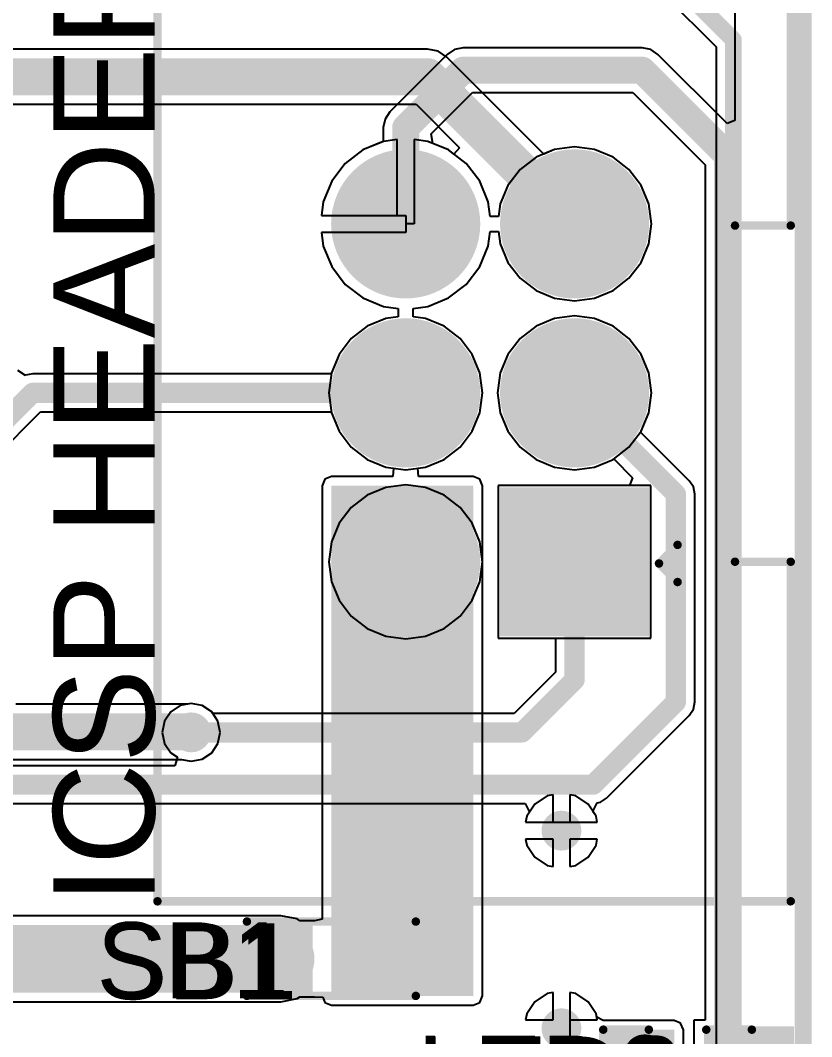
# Model space of a CAD drawing. Header units: millimetres. Extents: x -0.26 to 4.68, y -0.29 to 2.93.
# Drawn here: x 4.144 to 4.612, y 1.85 to 2.451 of the extents above; entities that cross this region are included whole.
import ezdxf

# ---------------------------------------------------------------- set-up
doc = ezdxf.new("R2010")
doc.units = ezdxf.units.MM
doc.header["$MEASUREMENT"] = 0
for name, color, linetype in [('BottomLayer', 5, 'Continuous'), ('BottomSolder', 6, 'Continuous'), ('Mechanical2', 216, 'Continuous'), ('MultiLayer', 9, 'Continuous'), ('PadHoleLayer', 156, 'Continuous'), ('TopLayer', 1, 'Continuous'), ('TopOverlay', 2, 'Continuous'), ('TopPaste', 8, 'Continuous'), ('TopSolder', 216, 'Continuous'), ('ViaHoleLayer', 16, 'Continuous')]:
    doc.layers.add(name, color=color, linetype=linetype)
doc.styles.add('Arial', font='arial.ttf', dxfattribs={"height": 0.2})

# ---------------------------------------------------------------- blocks, each defined once
blk = doc.blocks.new('S______B______35')
at = {"layer": 'TopLayer'}
for points in [[(-0.045, -0.0175), (-0.045, 0.0175), (-0.015, 0.0175), (-0.015, -0.0175)], [(0.015, -0.0175), (0.015, 0.0175), (0.045, 0.0175), (0.045, -0.0175)]]:
    blk.add_hatch(color=1, dxfattribs=at).paths.add_polyline_path(points)
at = {"layer": 'TopPaste'}
for points in [[(-0.045, -0.0175), (-0.045, 0.0175), (-0.015, 0.0175), (-0.015, -0.0175)], [(0.015, -0.0175), (0.015, 0.0175), (0.045, 0.0175), (0.045, -0.0175)]]:
    blk.add_hatch(color=8, dxfattribs=at).paths.add_polyline_path(points)
at = {"layer": 'TopSolder'}
for points in [[(-0.049, -0.0215), (-0.049, 0.0215), (-0.011, 0.0215), (-0.011, -0.0215)], [(0.011, -0.0215), (0.011, 0.0215), (0.049, 0.0215), (0.049, -0.0215)]]:
    blk.add_hatch(color=216, dxfattribs=at).paths.add_polyline_path(points)
at = {"layer": 'TopOverlay', "const_width": 0.005}
for points in [[(0.05, 0.022), (-0.05, 0.022)], [(-0.05, 0.022), (-0.05, -0.022)], [(0.05, 0.022), (0.05, -0.022)], [(0.05, -0.022), (-0.05, -0.022)]]:
    blk.add_lwpolyline(points, dxfattribs=at)
at = {"layer": 'TopOverlay', "const_width": 0.0025}
for points in [[(-0.05125, 0.022, 1), (-0.04875, 0.022, 1)], [(-0.05125, 0.022, 1), (-0.04875, 0.022, 1)], [(0.04875, 0.022, 1), (0.05125, 0.022, 1)], [(0.04875, 0.022, 1), (0.05125, 0.022, 1)], [(-0.05125, -0.022, 1), (-0.04875, -0.022, 1)], [(-0.05125, -0.022, 1), (-0.04875, -0.022, 1)], [(0.04875, -0.022, 1), (0.05125, -0.022, 1)], [(0.04875, -0.022, 1), (0.05125, -0.022, 1)]]:
    blk.add_lwpolyline(points, format="xyb", close=True, dxfattribs=at)
at = {"layer": 'TopOverlay'}
blk.add_text('SB1', height=0.045, rotation=-180, dxfattribs=at).set_placement((0.139, 0.0234362))
blk = doc.blocks.new('LED_0603_96')
at = {"layer": 'TopLayer'}
for points in [[(-0.03937, 0.01968505), (-0.019685, 0.01968505), (-0.019685, -0.01968505), (-0.03937, -0.01968505)], [(0.0196851, 0.01968505), (0.0393701, 0.01968505), (0.0393701, -0.01968505), (0.0196851, -0.01968505)]]:
    blk.add_hatch(color=1, dxfattribs=at).paths.add_polyline_path(points)
at = {"layer": 'TopOverlay'}
blk.add_hatch(color=2, dxfattribs=at).paths.add_polyline_path([(0.0440001, -0.026), (0.0689999, -0.026), (0.0689999, 0.026), (0.0440001, 0.026)])
at = {"layer": 'TopPaste'}
for points in [[(-0.03937, 0.01968505), (-0.019685, 0.01968505), (-0.019685, -0.01968505), (-0.03937, -0.01968505)], [(0.0196851, 0.01968505), (0.0393701, 0.01968505), (0.0393701, -0.01968505), (0.0196851, -0.01968505)]]:
    blk.add_hatch(color=8, dxfattribs=at).paths.add_polyline_path(points)
at = {"layer": 'TopSolder'}
for points in [[(-0.04337, 0.02368505), (-0.015685, 0.02368505), (-0.015685, -0.02368505), (-0.04337, -0.02368505)], [(0.0156851, 0.02368505), (0.0433701, 0.02368505), (0.0433701, -0.02368505), (0.0156851, -0.02368505)]]:
    blk.add_hatch(color=216, dxfattribs=at).paths.add_polyline_path(points)
at = {"layer": 'TopOverlay', "const_width": 0.005}
for points in [[(-0.044, 0.024), (-0.017, 0.024)], [(-0.044, -0.024), (-0.044, 0.024)], [(0.017, 0.024), (0.0440001, 0.024)], [(0.0440001, -0.024), (0.0440001, 0.024)], [(-0.044, -0.024), (-0.017, -0.024)], [(0.017, -0.024), (0.0440001, -0.024)]]:
    blk.add_lwpolyline(points, dxfattribs=at)
at = {"layer": 'TopOverlay', "const_width": 0.0025}
for points in [[(-0.04525, 0.024, 1), (-0.04275, 0.024, 1)], [(-0.04525, 0.024, 1), (-0.04275, 0.024, 1)], [(-0.01825, 0.024, 1), (-0.01575, 0.024, 1)], [(0.01575, 0.024, 1), (0.01825, 0.024, 1)], [(0.0427501, 0.024, 1), (0.0452501, 0.024, 1)], [(0.0427501, 0.024, 1), (0.0452501, 0.024, 1)], [(-0.04525, -0.024, 1), (-0.04275, -0.024, 1)], [(-0.04525, -0.024, 1), (-0.04275, -0.024, 1)], [(-0.01825, -0.024, 1), (-0.01575, -0.024, 1)], [(0.01575, -0.024, 1), (0.01825, -0.024, 1)], [(0.0427501, -0.024, 1), (0.0452501, -0.024, 1)], [(0.0427501, -0.024, 1), (0.0452501, -0.024, 1)]]:
    blk.add_lwpolyline(points, format="xyb", close=True, dxfattribs=at)
at = {"layer": 'TopOverlay'}
blk.add_text('LED6', height=0.045, dxfattribs=at).set_placement((-0.1541899, -0.0244732))
blk = doc.blocks.new('BH254V_6P_103')
at = {"layer": 'BottomLayer'}
h = blk.add_hatch(color=5, dxfattribs=at)
edge = h.paths.add_edge_path()
edge.add_arc((-0.1, 0.05), 0.0401575, 0, 360)
h = blk.add_hatch(color=5, dxfattribs=at)
edge = h.paths.add_edge_path()
edge.add_arc((0, 0.05), 0.0401575, 0, 360)
h = blk.add_hatch(color=5, dxfattribs=at)
edge = h.paths.add_edge_path()
edge.add_arc((0.1, 0.05), 0.0401575, 0, 360)
blk.add_hatch(color=5, dxfattribs=at).paths.add_polyline_path([(-0.1401575, -0.0098425), (-0.0598425, -0.0098425), (-0.0598425, -0.0901575), (-0.1401575, -0.0901575)])
h = blk.add_hatch(color=5, dxfattribs=at)
edge = h.paths.add_edge_path()
edge.add_arc((0, -0.05), 0.0401575, 0, 360)
h = blk.add_hatch(color=5, dxfattribs=at)
edge = h.paths.add_edge_path()
edge.add_arc((0.1, -0.05), 0.0401575, 0, 360)
at = {"layer": 'BottomSolder'}
h = blk.add_hatch(color=6, dxfattribs=at)
edge = h.paths.add_edge_path()
edge.add_arc((-0.1, 0.05), 0.0441575, 0, 360)
h = blk.add_hatch(color=6, dxfattribs=at)
edge = h.paths.add_edge_path()
edge.add_arc((0, 0.05), 0.0441575, 0, 360)
h = blk.add_hatch(color=6, dxfattribs=at)
edge = h.paths.add_edge_path()
edge.add_arc((0.1, 0.05), 0.0441575, 0, 360)
blk.add_hatch(color=6, dxfattribs=at).paths.add_polyline_path([(-0.1441575, -0.0058425), (-0.0558425, -0.0058425), (-0.0558425, -0.0941575), (-0.1441575, -0.0941575)])
h = blk.add_hatch(color=6, dxfattribs=at)
edge = h.paths.add_edge_path()
edge.add_arc((0, -0.05), 0.0441575, 0, 360)
h = blk.add_hatch(color=6, dxfattribs=at)
edge = h.paths.add_edge_path()
edge.add_arc((0.1, -0.05), 0.0441575, 0, 360)
at = {"layer": 'MultiLayer'}
h = blk.add_hatch(color=9, dxfattribs=at)
edge = h.paths.add_edge_path()
edge.add_arc((-0.1, 0.05), 0.0401575, 0, 360)
h = blk.add_hatch(color=9, dxfattribs=at)
edge = h.paths.add_edge_path()
edge.add_arc((0, 0.05), 0.0401575, 0, 360)
h = blk.add_hatch(color=9, dxfattribs=at)
edge = h.paths.add_edge_path()
edge.add_arc((0.1, 0.05), 0.0401575, 0, 360)
blk.add_hatch(color=9, dxfattribs=at).paths.add_polyline_path([(-0.1401575, -0.0098425), (-0.0598425, -0.0098425), (-0.0598425, -0.0901575), (-0.1401575, -0.0901575)])
h = blk.add_hatch(color=9, dxfattribs=at)
edge = h.paths.add_edge_path()
edge.add_arc((0, -0.05), 0.0401575, 0, 360)
h = blk.add_hatch(color=9, dxfattribs=at)
edge = h.paths.add_edge_path()
edge.add_arc((0.1, -0.05), 0.0401575, 0, 360)
at = {"layer": 'PadHoleLayer'}
h = blk.add_hatch(color=156, dxfattribs=at)
edge = h.paths.add_edge_path()
edge.add_arc((-0.1, 0.05), 0.0200787, 0, 360)
h = blk.add_hatch(color=156, dxfattribs=at)
edge = h.paths.add_edge_path()
edge.add_arc((0, 0.05), 0.0200787, 0, 360)
h = blk.add_hatch(color=156, dxfattribs=at)
edge = h.paths.add_edge_path()
edge.add_arc((0.1, 0.05), 0.0200787, 0, 360)
h = blk.add_hatch(color=156, dxfattribs=at)
edge = h.paths.add_edge_path()
edge.add_arc((-0.1, -0.05), 0.0200787, 0, 360)
h = blk.add_hatch(color=156, dxfattribs=at)
edge = h.paths.add_edge_path()
edge.add_arc((0, -0.05), 0.0200787, 0, 360)
h = blk.add_hatch(color=156, dxfattribs=at)
edge = h.paths.add_edge_path()
edge.add_arc((0.1, -0.05), 0.0200787, 0, 360)
at = {"layer": 'TopLayer'}
h = blk.add_hatch(color=1, dxfattribs=at)
edge = h.paths.add_edge_path()
edge.add_arc((-0.1, 0.05), 0.0401575, 0, 360)
h = blk.add_hatch(color=1, dxfattribs=at)
edge = h.paths.add_edge_path()
edge.add_arc((0, 0.05), 0.0401575, 0, 360)
h = blk.add_hatch(color=1, dxfattribs=at)
edge = h.paths.add_edge_path()
edge.add_arc((0.1, 0.05), 0.0401575, 0, 360)
blk.add_hatch(color=1, dxfattribs=at).paths.add_polyline_path([(-0.1401575, -0.0098425), (-0.0598425, -0.0098425), (-0.0598425, -0.0901575), (-0.1401575, -0.0901575)])
h = blk.add_hatch(color=1, dxfattribs=at)
edge = h.paths.add_edge_path()
edge.add_arc((0, -0.05), 0.0401575, 0, 360)
h = blk.add_hatch(color=1, dxfattribs=at)
edge = h.paths.add_edge_path()
edge.add_arc((0.1, -0.05), 0.0401575, 0, 360)
at = {"layer": 'TopOverlay'}
blk.add_hatch(color=2, dxfattribs=at).paths.add_polyline_path([(-0.0955, -0.103), (-0.107, -0.103), (-0.107, -0.1105), (-0.0955, -0.1105)])
at = {"layer": 'TopSolder'}
h = blk.add_hatch(color=216, dxfattribs=at)
edge = h.paths.add_edge_path()
edge.add_arc((-0.1, 0.05), 0.0441575, 0, 360)
h = blk.add_hatch(color=216, dxfattribs=at)
edge = h.paths.add_edge_path()
edge.add_arc((0, 0.05), 0.0441575, 0, 360)
h = blk.add_hatch(color=216, dxfattribs=at)
edge = h.paths.add_edge_path()
edge.add_arc((0.1, 0.05), 0.0441575, 0, 360)
blk.add_hatch(color=216, dxfattribs=at).paths.add_polyline_path([(-0.1441575, -0.0058425), (-0.0558425, -0.0058425), (-0.0558425, -0.0941575), (-0.1441575, -0.0941575)])
h = blk.add_hatch(color=216, dxfattribs=at)
edge = h.paths.add_edge_path()
edge.add_arc((0, -0.05), 0.0441575, 0, 360)
h = blk.add_hatch(color=216, dxfattribs=at)
edge = h.paths.add_edge_path()
edge.add_arc((0.1, -0.05), 0.0441575, 0, 360)
at = {"layer": 'TopOverlay', "const_width": 0.005}
for points in [[(-0.301, 0.197), (-0.301, -0.178)], [(-0.301, 0.197), (0.302, 0.197)], [(0.302, 0.197), (0.302, -0.178)], [(-0.101, -0.1), (-0.112, -0.111)], [(-0.101, -0.1), (-0.09, -0.111)], [(-0.112, -0.111), (-0.09, -0.111)], [(-0.1, -0.145), (-0.1, -0.178)], [(-0.1, -0.145), (0.099, -0.145)], [(0.099, -0.145), (0.099, -0.178)], [(-0.301, -0.178), (-0.1, -0.178)], [(0.099, -0.178), (0.302, -0.178)]]:
    blk.add_lwpolyline(points, dxfattribs=at)
at = {"layer": 'TopOverlay', "const_width": 0.0025}
for points in [[(-0.30225, 0.197, 1), (-0.29975, 0.197, 1)], [(-0.30225, 0.197, 1), (-0.29975, 0.197, 1)], [(0.30075, 0.197, 1), (0.30325, 0.197, 1)], [(0.30075, 0.197, 1), (0.30325, 0.197, 1)], [(-0.10225, -0.1, 1), (-0.09975, -0.1, 1)], [(-0.10225, -0.1, 1), (-0.09975, -0.1, 1)], [(-0.11325, -0.111, 1), (-0.11075, -0.111, 1)], [(-0.11325, -0.111, 1), (-0.11075, -0.111, 1)], [(-0.09125, -0.111, 1), (-0.08875, -0.111, 1)], [(-0.09125, -0.111, 1), (-0.08875, -0.111, 1)], [(-0.10125, -0.145, 1), (-0.09875, -0.145, 1)], [(-0.10125, -0.145, 1), (-0.09875, -0.145, 1)], [(0.09775, -0.145, 1), (0.10025, -0.145, 1)], [(0.09775, -0.145, 1), (0.10025, -0.145, 1)], [(-0.30225, -0.178, 1), (-0.29975, -0.178, 1)], [(-0.30225, -0.178, 1), (-0.29975, -0.178, 1)], [(-0.10125, -0.178, 1), (-0.09875, -0.178, 1)], [(-0.10125, -0.178, 1), (-0.09875, -0.178, 1)], [(0.09775, -0.178, 1), (0.10025, -0.178, 1)], [(0.09775, -0.178, 1), (0.10025, -0.178, 1)], [(0.30075, -0.178, 1), (0.30325, -0.178, 1)], [(0.30075, -0.178, 1), (0.30325, -0.178, 1)]]:
    blk.add_lwpolyline(points, format="xyb", close=True, dxfattribs=at)

msp = doc.modelspace()

# ---------------------------------------------------------------- hatches: boundary and pattern name
at = {"layer": 'BottomLayer'}
h = msp.add_hatch(color=5, dxfattribs=at)
edge = h.paths.add_edge_path()
edge.add_arc((4.2448226, 2.0299486), 0.011811, 0, 360)
h = msp.add_hatch(color=5, dxfattribs=at)
edge = h.paths.add_edge_path()
edge.add_arc((4.4640542, 1.9717712), 0.011811, 0, 360)
h = msp.add_hatch(color=5, dxfattribs=at)
edge = h.paths.add_edge_path()
edge.add_arc((4.4640542, 1.8547712), 0.011811, 0, 360)
at = {"layer": 'BottomSolder'}
h = msp.add_hatch(color=6, dxfattribs=at)
edge = h.paths.add_edge_path()
edge.add_arc((4.2448226, 2.0299486), 0.0059055, 0, 360)
h = msp.add_hatch(color=6, dxfattribs=at)
edge = h.paths.add_edge_path()
edge.add_arc((4.4640542, 1.9717712), 0.0059055, 0, 360)
h = msp.add_hatch(color=6, dxfattribs=at)
edge = h.paths.add_edge_path()
edge.add_arc((4.4640542, 1.8547712), 0.0059055, 0, 360)
at = {"layer": 'TopLayer'}
for points in [[(4.3278226, 1.8739486), (4.4118226, 1.8739486), (4.4118226, 2.1759486), (4.3278226, 2.1759486)], [(4.4888226, 1.7569486), (4.5308226, 1.7569486), (4.5308226, 1.8539486), (4.4888226, 1.8539486)]]:
    msp.add_hatch(color=1, dxfattribs=at).paths.add_polyline_path(points)
h = msp.add_hatch(color=1, dxfattribs=at)
edge = h.paths.add_edge_path()
edge.add_arc((4.2448226, 2.0299486), 0.011811, 0, 360)
h = msp.add_hatch(color=1, dxfattribs=at)
edge = h.paths.add_edge_path()
edge.add_arc((4.4640542, 1.9717712), 0.011811, 0, 360)
h = msp.add_hatch(color=1, dxfattribs=at)
edge = h.paths.add_edge_path()
edge.add_arc((4.4640542, 1.8547712), 0.011811, 0, 360)
at = {"layer": 'TopSolder'}
h = msp.add_hatch(color=216, dxfattribs=at)
edge = h.paths.add_edge_path()
edge.add_arc((4.2448226, 2.0299486), 0.0059055, 0, 360)
h = msp.add_hatch(color=216, dxfattribs=at)
edge = h.paths.add_edge_path()
edge.add_arc((4.4640542, 1.9717712), 0.0059055, 0, 360)
h = msp.add_hatch(color=216, dxfattribs=at)
edge = h.paths.add_edge_path()
edge.add_arc((4.4640542, 1.8547712), 0.0059055, 0, 360)
at = {"layer": 'ViaHoleLayer'}
h = msp.add_hatch(color=16, dxfattribs=at)
edge = h.paths.add_edge_path()
edge.add_arc((4.2448226, 2.0299486), 0.0059055, 0, 360)
h = msp.add_hatch(color=16, dxfattribs=at)
edge = h.paths.add_edge_path()
edge.add_arc((4.4640542, 1.9717712), 0.0059055, 0, 360)
h = msp.add_hatch(color=16, dxfattribs=at)
edge = h.paths.add_edge_path()
edge.add_arc((4.4640542, 1.8547712), 0.0059055, 0, 360)

# ---------------------------------------------------------------- linework, layer by layer
at = {"layer": 'BottomLayer'}
for p, q in [((4.4946753, 2.4966767), (4.5556267, 2.4357253)), ((4.3847145, 2.4343703), (3.7456881, 2.4343703)), ((4.3909574, 2.4331285), (4.3847145, 2.4343703)), ((4.3962499, 2.4295922), (4.3909574, 2.4331285)), ((4.5556267, 2.4357253), (4.5556267, 1.7321719)), ((4.4535741, 2.372268), (4.3962499, 2.4295922)), ((3.7456881, 2.4017433), (4.3779572, 2.4017433)), ((4.3779572, 2.4017433), (4.4036474, 2.3760531)), ((4.3587289, 2.3798151), (4.3465274, 2.3747611)), ((4.3668226, 2.3808806), (4.3587289, 2.3798151)), ((4.3668226, 2.3359486), (4.3668226, 2.3808806)), ((4.3849163, 2.3798151), (4.3768226, 2.3808806)), ((4.3768226, 2.3808806), (4.3768226, 2.3309486)), ((4.3971178, 2.3747611), (4.3849163, 2.3798151)), ((4.3465274, 2.3747611), (4.3360499, 2.3667213)), ((4.4003436, 2.3722858), (4.3971178, 2.3747611)), ((4.4036474, 2.3760531), (4.4003436, 2.3722858)), ((4.4600341, 2.3749438), (4.4535741, 2.372268)), ((4.4718226, 2.3764958), (4.4600341, 2.3749438)), ((4.4836111, 2.3749438), (4.4718226, 2.3764958)), ((4.4945962, 2.3703936), (4.4836111, 2.3749438)), ((4.3360499, 2.3667213), (4.3280101, 2.3562438)), ((4.5040293, 2.3631553), (4.4945962, 2.3703936)), ((4.5112676, 2.3537222), (4.5040293, 2.3631553)), ((4.3280101, 2.3562438), (4.3229561, 2.3440423)), ((4.5158178, 2.3427371), (4.5112676, 2.3537222)), ((4.3229561, 2.3440423), (4.3218906, 2.3359486)), ((4.5173698, 2.3309486), (4.5158178, 2.3427371)), ((4.3218906, 2.3359486), (4.3668226, 2.3359486)), ((4.3768226, 2.3309486), (4.3718226, 2.3309486)), ((4.3718226, 2.3309486), (4.3718226, 2.3259486)), ((4.5158178, 2.3191601), (4.5173698, 2.3309486)), ((4.3718226, 2.3259486), (4.3218906, 2.3259486)), ((4.3218906, 2.3259486), (4.3229561, 2.3178549)), ((4.4206891, 2.3178549), (4.4218226, 2.3264646)), ((4.4218226, 2.3264646), (4.4268657, 2.3264646)), ((4.4268657, 2.3264646), (4.4278274, 2.3191601)), ((4.3229561, 2.3178549), (4.3280101, 2.3056534)), ((4.4156351, 2.3056534), (4.4206891, 2.3178549)), ((4.4278274, 2.3191601), (4.4323776, 2.308175)), ((4.5112676, 2.308175), (4.5158178, 2.3191601)), ((4.3280101, 2.3056534), (4.3360499, 2.2951759)), ((4.4075953, 2.2951759), (4.4156351, 2.3056534)), ((4.4323776, 2.308175), (4.4396159, 2.2987419)), ((4.5040293, 2.2987419), (4.5112676, 2.308175)), ((4.4396159, 2.2987419), (4.449049, 2.2915036)), ((4.4945962, 2.2915036), (4.5040293, 2.2987419)), ((4.3360499, 2.2951759), (4.3465274, 2.2871361)), ((4.3971178, 2.2871361), (4.4075953, 2.2951759)), ((4.3465274, 2.2871361), (4.3587289, 2.2820821)), ((4.3849163, 2.2820821), (4.3971178, 2.2871361)), ((4.449049, 2.2915036), (4.4600341, 2.2869534)), ((4.4600341, 2.2869534), (4.4718226, 2.2854014)), ((4.4718226, 2.2854014), (4.4836111, 2.2869534)), ((4.4836111, 2.2869534), (4.4945962, 2.2915036)), ((4.3587289, 2.2820821), (4.3673386, 2.2809486)), ((4.3673386, 2.2809486), (4.3673386, 2.2759055)), ((4.3763066, 2.2809486), (4.3849163, 2.2820821)), ((4.3763066, 2.2759055), (4.3763066, 2.2809486)), ((4.3600341, 2.2749438), (4.349049, 2.2703936)), ((4.3673386, 2.2759055), (4.3600341, 2.2749438)), ((4.3836111, 2.2749438), (4.3763066, 2.2759055)), ((4.3945962, 2.2703936), (4.3836111, 2.2749438)), ((4.4600341, 2.2749438), (4.449049, 2.2703936)), ((4.4718226, 2.2764958), (4.4600341, 2.2749438)), ((4.4836111, 2.2749438), (4.4718226, 2.2764958)), ((4.4945962, 2.2703936), (4.4836111, 2.2749438)), ((4.349049, 2.2703936), (4.3396159, 2.2631553)), ((4.4040293, 2.2631553), (4.3945962, 2.2703936)), ((4.449049, 2.2703936), (4.4396159, 2.2631553)), ((4.5040293, 2.2631553), (4.4945962, 2.2703936)), ((4.3396159, 2.2631553), (4.3323776, 2.2537222)), ((4.4112676, 2.2537222), (4.4040293, 2.2631553)), ((4.4396159, 2.2631553), (4.4323776, 2.2537222)), ((4.5112676, 2.2537222), (4.5040293, 2.2631553)), ((4.3323776, 2.2537222), (4.3278274, 2.2427371)), ((4.4158178, 2.2427371), (4.4112676, 2.2537222)), ((4.4323776, 2.2537222), (4.4278274, 2.2427371)), ((4.5158178, 2.2427371), (4.5112676, 2.2537222)), ((4.146594, 2.2412408), (4.1420941, 2.2442475)), ((4.1466982, 2.2413104), (4.146594, 2.2412408)), ((4.1509902, 2.2421641), (4.1466982, 2.2413104)), ((4.327752, 2.2421641), (4.1509902, 2.2421641)), ((4.3278274, 2.2427371), (4.327752, 2.2421641)), ((4.4173698, 2.2309486), (4.4158178, 2.2427371)), ((4.4278274, 2.2427371), (4.4262754, 2.2309486)), ((4.5173698, 2.2309486), (4.5158178, 2.2427371)), ((4.4158178, 2.2191601), (4.4173698, 2.2309486)), ((4.4262754, 2.2309486), (4.4278274, 2.2191601)), ((4.5158178, 2.2191601), (4.5173698, 2.2309486)), ((4.1163051, 2.1804024), (4.1556358, 2.2197331)), ((4.1556358, 2.2197331), (4.327752, 2.2197331)), ((4.327752, 2.2197331), (4.3278274, 2.2191601)), ((4.3278274, 2.2191601), (4.3323776, 2.208175)), ((4.4112676, 2.208175), (4.4158178, 2.2191601)), ((4.4278274, 2.2191601), (4.4323776, 2.208175)), ((4.5112676, 2.208175), (4.5158178, 2.2191601)), ((4.3323776, 2.208175), (4.3396159, 2.1987419)), ((4.4040293, 2.1987419), (4.4112676, 2.208175)), ((4.4323776, 2.208175), (4.4396159, 2.1987419)), ((4.5109158, 2.2077165), (4.5112676, 2.208175)), ((4.5397529, 2.1788794), (4.5109158, 2.2077165)), ((4.3396159, 2.1987419), (4.349049, 2.1915036)), ((4.3945962, 2.1915036), (4.4040293, 2.1987419)), ((4.4396159, 2.1987419), (4.449049, 2.1915036)), ((4.349049, 2.1915036), (4.3600341, 2.1869534)), ((4.3836111, 2.1869534), (4.3945962, 2.1915036)), ((4.449049, 2.1915036), (4.4600341, 2.1869534)), ((4.4836111, 2.1869534), (4.4945962, 2.1915036)), ((4.4945962, 2.1915036), (4.4950547, 2.1918554)), ((4.4950547, 2.1918554), (4.5061845, 2.1807255)), ((4.3600341, 2.1869534), (4.3718226, 2.1854014)), ((4.3718226, 2.1854014), (4.3836111, 2.1869534)), ((4.4600341, 2.1869534), (4.4718226, 2.1854014)), ((4.4718226, 2.1854014), (4.4836111, 2.1869534)), ((4.5061845, 2.1807255), (4.5042711, 2.1761061)), ((4.5397532, 2.1788792), (4.5397529, 2.1788794)), ((4.5421844, 2.1752406), (4.5397532, 2.1788792)), ((4.3600341, 2.1749438), (4.349049, 2.1703936)), ((4.3718226, 2.1764958), (4.3600341, 2.1749438)), ((4.3836111, 2.1749438), (4.3718226, 2.1764958)), ((4.3945962, 2.1703936), (4.3836111, 2.1749438)), ((4.5042711, 2.1761061), (4.4266651, 2.1761061)), ((4.4266651, 2.1761061), (4.4266651, 2.0857911)), ((4.5430382, 2.1709486), (4.5421844, 2.1752406)), ((4.349049, 2.1703936), (4.3396159, 2.1631553)), ((4.4040293, 2.1631553), (4.3945962, 2.1703936)), ((4.5430381, 2.1709481), (4.5430382, 2.1709486)), ((4.5430381, 2.0479491), (4.5430381, 2.1709481)), ((4.3396159, 2.1631553), (4.3323776, 2.1537222)), ((4.4112676, 2.1537222), (4.4040293, 2.1631553)), ((4.3323776, 2.1537222), (4.3278274, 2.1427371)), ((4.4158178, 2.1427371), (4.4112676, 2.1537222)), ((4.3278274, 2.1427371), (4.3262754, 2.1309486)), ((4.4173698, 2.1309486), (4.4158178, 2.1427371)), ((4.3262754, 2.1309486), (4.3278274, 2.1191601)), ((4.4158178, 2.1191601), (4.4173698, 2.1309486)), ((4.3278274, 2.1191601), (4.3323776, 2.108175)), ((4.4112676, 2.108175), (4.4158178, 2.1191601)), ((4.3323776, 2.108175), (4.3396159, 2.0987419)), ((4.4040293, 2.0987419), (4.4112676, 2.108175)), ((4.3396159, 2.0987419), (4.349049, 2.0915036)), ((4.3945962, 2.0915036), (4.4040293, 2.0987419)), ((4.349049, 2.0915036), (4.3600341, 2.0869534)), ((4.3836111, 2.0869534), (4.3945962, 2.0915036)), ((4.3600341, 2.0869534), (4.3718226, 2.0854014)), ((4.3718226, 2.0854014), (4.3836111, 2.0869534)), ((4.4266651, 2.0857911), (4.4606071, 2.0857911)), ((4.4606071, 2.0857911), (4.4606071, 2.0656456)), ((4.4606071, 2.0656456), (4.4361255, 2.0411641)), ((4.2382633, 2.0457842), (4.2327026, 2.0420686)), ((4.2448226, 2.0470889), (4.2382633, 2.0457842)), ((4.2513819, 2.0457842), (4.2448226, 2.0470889)), ((4.2569426, 2.0420686), (4.2513819, 2.0457842)), ((4.5421844, 2.0436566), (4.5430382, 2.0479486)), ((4.5430382, 2.0479486), (4.5430381, 2.0479491)), ((4.2327026, 2.0420686), (4.228987, 2.0365079)), ((4.257547, 2.0411641), (4.2569426, 2.0420686)), ((4.4361255, 2.0411641), (4.257547, 2.0411641)), ((4.4908046, 1.9910694), (4.5397529, 2.0400178)), ((4.5397529, 2.0400178), (4.5397532, 2.040018)), ((4.5397532, 2.040018), (4.5421844, 2.0436566)), ((4.228987, 2.0365079), (4.2276823, 2.0299486)), ((4.2276823, 2.0299486), (4.228987, 2.0233893)), ((4.228987, 2.0233893), (4.2327026, 2.0178286)), ((4.2327026, 2.0178286), (4.2366133, 2.0152155)), ((4.2350965, 2.0102155), (3.9526511, 2.0102155)), ((4.2366133, 2.0152155), (4.2350965, 2.0102155)), ((3.9477288, 1.9877845), (4.4425085, 1.9877845)), ((4.4425085, 1.9877845), (4.4451811, 1.9827845)), ((4.4829097, 1.9835038), (4.4852801, 1.988263)), ((4.4852801, 1.988263), (4.487166, 1.9886382)), ((4.487166, 1.9886382), (4.4908046, 1.9910694)), ((4.4435087, 1.9802814), (4.4428105, 1.9767712)), ((4.4451811, 1.9827845), (4.4435087, 1.9802814)), ((4.4829156, 1.9828019), (4.4829097, 1.9835038)), ((4.4845997, 1.9802814), (4.4829156, 1.9828019)), ((4.4852979, 1.9767712), (4.4845997, 1.9802814)), ((4.4428105, 1.9767712), (4.4852979, 1.9767712)), ((4.4590542, 1.9667712), (4.4428105, 1.9667712)), ((4.4428105, 1.9667712), (4.4435087, 1.963261)), ((4.4435087, 1.963261), (4.4483293, 1.9560463)), ((4.4590542, 1.9505275), (4.4590542, 1.9667712)), ((4.4852979, 1.9667712), (4.4690542, 1.9667712)), ((4.4690542, 1.9667712), (4.4690542, 1.9505275)), ((4.4797791, 1.9560463), (4.4845997, 1.963261)), ((4.4845997, 1.963261), (4.4852979, 1.9667712)), ((4.4483293, 1.9560463), (4.455544, 1.9512257)), ((4.4725644, 1.9512257), (4.4797791, 1.9560463)), ((4.455544, 1.9512257), (4.4590542, 1.9505275)), ((4.4690542, 1.9505275), (4.4725644, 1.9512257)), ((4.455544, 1.8753167), (4.4483293, 1.8704961)), ((4.4590542, 1.8760149), (4.455544, 1.8753167)), ((4.4590542, 1.8597712), (4.4590542, 1.8760149)), ((4.4725644, 1.8753167), (4.4690542, 1.8760149)), ((4.4690542, 1.8760149), (4.4690542, 1.8597712)), ((4.4797791, 1.8704961), (4.4725644, 1.8753167)), ((4.4483293, 1.8704961), (4.4435087, 1.8632814)), ((4.4845997, 1.8632814), (4.4797791, 1.8704961)), ((4.4435087, 1.8632814), (4.4428105, 1.8597712)), ((4.4428105, 1.8597712), (4.4590542, 1.8597712)), ((4.4690542, 1.8597712), (4.4852979, 1.8597712)), ((4.4852979, 1.8597712), (4.4845997, 1.8632814))]:
    msp.add_line(p, q, dxfattribs=at)
for points, const_width in [([(4.2658226, 2.7399486), (4.5658226, 2.4399486)], 0.01), ([(4.5658226, 1.7279486), (4.5658226, 2.4399486)], 0.01), ([(3.7389308, 2.4180568), (4.3847145, 2.4180568)], 0.022), ([(4.3847145, 2.4180568), (4.4718226, 2.3309487)], 0.022), ([(4.4718225, 2.3309487), (4.4718226, 2.3309486)], 0.022), ([(4.4718225, 2.3309484), (4.4718226, 2.3309486)], 0.022), ([(3.7528226, 1.832781), (4.1509902, 2.2309486)], 0.012), ([(4.1509902, 2.2309486), (4.3718226, 2.2309486)], 0.012), ([(4.4718226, 2.2309486), (4.5318226, 2.1709486)], 0.012), ([(4.5318226, 2.0479486), (4.5318226, 2.1709486)], 0.012), ([(4.4718226, 2.061), (4.4718226, 2.1309486)], 0.012), ([(4.4407712, 2.0299486), (4.4718226, 2.061)], 0.012), ([(4.482874, 1.999), (4.5318226, 2.0479486)], 0.012), ([(4.2448226, 2.0299486), (4.4407712, 2.0299486)], 0.012), ([(3.9430832, 1.999), (4.482874, 1.999)], 0.012)]:
    msp.add_lwpolyline(points, dxfattribs=dict(at, const_width=const_width))
for points, const_width in [([(4.5633226, 2.4399486, 1), (4.5683226, 2.4399486, 1)], 0.005), ([(4.5633226, 2.4399486, 1), (4.5683226, 2.4399486, 1)], 0.005), ([(4.3792145, 2.4180568, 1), (4.3902145, 2.4180568, 1)], 0.011), ([(4.3792145, 2.4180568, 1), (4.3902145, 2.4180568, 1)], 0.011), ([(4.4663225, 2.3309487, 1), (4.4773225, 2.3309487, 1)], 0.011), ([(4.4663225, 2.3309484, 1), (4.4773225, 2.3309484, 1)], 0.011), ([(4.4663226, 2.3309487, 1), (4.4773226, 2.3309487, 1)], 0.011), ([(4.4663226, 2.3309486, 1), (4.4773226, 2.3309486, 1)], 0.011), ([(4.4663226, 2.3309486, 1), (4.4773226, 2.3309486, 1)], 0.011), ([(4.1479902, 2.2309486, 1), (4.1539902, 2.2309486, 1)], 0.006), ([(4.1479902, 2.2309486, 1), (4.1539902, 2.2309486, 1)], 0.006), ([(4.3688226, 2.2309486, 1), (4.3748226, 2.2309486, 1)], 0.006), ([(4.4688226, 2.2309486, 1), (4.4748226, 2.2309486, 1)], 0.006), ([(4.5288226, 2.1709486, 1), (4.5348226, 2.1709486, 1)], 0.006), ([(4.5288226, 2.1709486, 1), (4.5348226, 2.1709486, 1)], 0.006), ([(4.4688226, 2.1309486, 1), (4.4748226, 2.1309486, 1)], 0.006), ([(4.4688226, 2.061, 1), (4.4748226, 2.061, 1)], 0.006), ([(4.4688226, 2.061, 1), (4.4748226, 2.061, 1)], 0.006), ([(4.5288226, 2.0479486, 1), (4.5348226, 2.0479486, 1)], 0.006), ([(4.5288226, 2.0479486, 1), (4.5348226, 2.0479486, 1)], 0.006), ([(4.2418226, 2.0299486, 1), (4.2478226, 2.0299486, 1)], 0.006), ([(4.4377712, 2.0299486, 1), (4.4437712, 2.0299486, 1)], 0.006), ([(4.4377712, 2.0299486, 1), (4.4437712, 2.0299486, 1)], 0.006), ([(4.479874, 1.999, 1), (4.485874, 1.999, 1)], 0.006), ([(4.479874, 1.999, 1), (4.485874, 1.999, 1)], 0.006)]:
    msp.add_lwpolyline(points, format="xyb", close=True, dxfattribs=dict(at, const_width=const_width))
at = {"layer": 'Mechanical2', "const_width": 0.01}
msp.add_lwpolyline([(4.607232, 2.8749486), (4.6072322, -0.1171774)], dxfattribs=at)
at = {"layer": 'TopLayer'}
for p, q in [((4.5668223, 2.6809284), (4.5668223, 2.3922267)), ((4.3964501, 2.4313211), (4.3624501, 2.3973211)), ((4.4007503, 2.4341944), (4.3964501, 2.4313211)), ((4.4058226, 2.4352033), (4.4007503, 2.4341944)), ((4.5118226, 2.4352033), (4.4058226, 2.4352033)), ((4.516895, 2.4341943), (4.5118226, 2.4352033)), ((4.5211951, 2.4313211), (4.516895, 2.4341943)), ((4.5622029, 2.3903133), (4.5211951, 2.4313211)), ((4.3869869, 2.3843679), (4.4113129, 2.4086939)), ((4.4113129, 2.4086939), (4.5063323, 2.4086939)), ((4.5063323, 2.4086939), (4.5490955, 2.3659307)), ((4.3624501, 2.3973211), (4.3595769, 2.393021)), ((4.3595769, 2.393021), (4.3585679, 2.3879486)), ((4.5668223, 2.3922267), (4.5622029, 2.3903133)), ((4.3585679, 2.3879486), (4.3585679, 2.3797484)), ((4.3878418, 2.3786033), (4.3869869, 2.3843679)), ((4.3585679, 2.3797484), (4.3465274, 2.3747611)), ((4.3971178, 2.3747611), (4.3878418, 2.3786033)), ((4.3465274, 2.3747611), (4.3360499, 2.3667213)), ((4.4075953, 2.3667213), (4.3971178, 2.3747611)), ((4.4600341, 2.3749438), (4.449049, 2.3703936)), ((4.4718226, 2.3764958), (4.4600341, 2.3749438)), ((4.4836111, 2.3749438), (4.4718226, 2.3764958)), ((4.4945962, 2.3703936), (4.4836111, 2.3749438)), ((4.3360499, 2.3667213), (4.3280101, 2.3562438)), ((4.4156351, 2.3562438), (4.4075953, 2.3667213)), ((4.449049, 2.3703936), (4.4396159, 2.3631553)), ((4.5040293, 2.3631553), (4.4945962, 2.3703936)), ((4.5490955, 2.3659307), (4.5490955, 1.8596336)), ((4.4396159, 2.3631553), (4.4323776, 2.3537222)), ((4.5112676, 2.3537222), (4.5040293, 2.3631553)), ((4.3280101, 2.3562438), (4.3229561, 2.3440423)), ((4.4206891, 2.3440423), (4.4156351, 2.3562438)), ((4.4323776, 2.3537222), (4.4278274, 2.3427371)), ((4.5158178, 2.3427371), (4.5112676, 2.3537222)), ((4.3229561, 2.3440423), (4.3218906, 2.3359486)), ((4.4218226, 2.3354326), (4.4206891, 2.3440423)), ((4.4278274, 2.3427371), (4.4268657, 2.3354326)), ((4.5173698, 2.3309486), (4.5158178, 2.3427371)), ((4.3218906, 2.3359486), (4.3718226, 2.3359486)), ((4.3718226, 2.3359486), (4.3718226, 2.3259486)), ((4.4268657, 2.3354326), (4.4218226, 2.3354326)), ((4.5158178, 2.3191601), (4.5173698, 2.3309486)), ((4.3718226, 2.3259486), (4.3218906, 2.3259486)), ((4.3218906, 2.3259486), (4.3229561, 2.3178549)), ((4.4206891, 2.3178549), (4.4218226, 2.3264646)), ((4.4218226, 2.3264646), (4.4268657, 2.3264646)), ((4.4268657, 2.3264646), (4.4278274, 2.3191601)), ((4.3229561, 2.3178549), (4.3280101, 2.3056534)), ((4.4156351, 2.3056534), (4.4206891, 2.3178549)), ((4.4278274, 2.3191601), (4.4323776, 2.308175)), ((4.5112676, 2.308175), (4.5158178, 2.3191601)), ((4.3280101, 2.3056534), (4.3360499, 2.2951759)), ((4.4075953, 2.2951759), (4.4156351, 2.3056534)), ((4.4323776, 2.308175), (4.4396159, 2.2987419)), ((4.5040293, 2.2987419), (4.5112676, 2.308175)), ((4.4396159, 2.2987419), (4.449049, 2.2915036)), ((4.4945962, 2.2915036), (4.5040293, 2.2987419)), ((4.3360499, 2.2951759), (4.3465274, 2.2871361)), ((4.3971178, 2.2871361), (4.4075953, 2.2951759)), ((4.3465274, 2.2871361), (4.3587289, 2.2820821)), ((4.3849163, 2.2820821), (4.3971178, 2.2871361)), ((4.449049, 2.2915036), (4.4600341, 2.2869534)), ((4.4600341, 2.2869534), (4.4718226, 2.2854014)), ((4.4718226, 2.2854014), (4.4836111, 2.2869534)), ((4.4836111, 2.2869534), (4.4945962, 2.2915036)), ((4.3587289, 2.2820821), (4.3673386, 2.2809486)), ((4.3673386, 2.2809486), (4.3673386, 2.2759055)), ((4.3763066, 2.2809486), (4.3849163, 2.2820821)), ((4.3763066, 2.2759055), (4.3763066, 2.2809486)), ((4.3600341, 2.2749438), (4.349049, 2.2703936)), ((4.3673386, 2.2759055), (4.3600341, 2.2749438)), ((4.3836111, 2.2749438), (4.3763066, 2.2759055)), ((4.3945962, 2.2703936), (4.3836111, 2.2749438)), ((4.4600341, 2.2749438), (4.449049, 2.2703936)), ((4.4718226, 2.2764958), (4.4600341, 2.2749438)), ((4.4836111, 2.2749438), (4.4718226, 2.2764958)), ((4.4945962, 2.2703936), (4.4836111, 2.2749438)), ((4.349049, 2.2703936), (4.3396159, 2.2631553)), ((4.4040293, 2.2631553), (4.3945962, 2.2703936)), ((4.449049, 2.2703936), (4.4396159, 2.2631553)), ((4.5040293, 2.2631553), (4.4945962, 2.2703936)), ((4.3396159, 2.2631553), (4.3323776, 2.2537222)), ((4.4112676, 2.2537222), (4.4040293, 2.2631553)), ((4.4396159, 2.2631553), (4.4323776, 2.2537222)), ((4.5112676, 2.2537222), (4.5040293, 2.2631553)), ((4.3323776, 2.2537222), (4.3278274, 2.2427371)), ((4.4158178, 2.2427371), (4.4112676, 2.2537222)), ((4.4323776, 2.2537222), (4.4278274, 2.2427371)), ((4.5158178, 2.2427371), (4.5112676, 2.2537222)), ((4.3278274, 2.2427371), (4.3262754, 2.2309486)), ((4.4173698, 2.2309486), (4.4158178, 2.2427371)), ((4.4278274, 2.2427371), (4.4262754, 2.2309486)), ((4.5173698, 2.2309486), (4.5158178, 2.2427371)), ((4.3262754, 2.2309486), (4.3278274, 2.2191601)), ((4.4158178, 2.2191601), (4.4173698, 2.2309486)), ((4.4262754, 2.2309486), (4.4278274, 2.2191601)), ((4.5158178, 2.2191601), (4.5173698, 2.2309486)), ((4.3278274, 2.2191601), (4.3323776, 2.208175)), ((4.4112676, 2.208175), (4.4158178, 2.2191601)), ((4.4278274, 2.2191601), (4.4323776, 2.208175)), ((4.5112676, 2.208175), (4.5158178, 2.2191601)), ((4.3323776, 2.208175), (4.3396159, 2.1987419)), ((4.4040293, 2.1987419), (4.4112676, 2.208175)), ((4.4323776, 2.208175), (4.4396159, 2.1987419)), ((4.5040293, 2.1987419), (4.5112676, 2.208175)), ((4.3396159, 2.1987419), (4.349049, 2.1915036)), ((4.3945962, 2.1915036), (4.4040293, 2.1987419)), ((4.4396159, 2.1987419), (4.449049, 2.1915036)), ((4.4945962, 2.1915036), (4.5040293, 2.1987419)), ((4.349049, 2.1915036), (4.3600341, 2.1869534)), ((4.3836111, 2.1869534), (4.3945962, 2.1915036)), ((4.449049, 2.1915036), (4.4600341, 2.1869534)), ((4.4836111, 2.1869534), (4.4945962, 2.1915036)), ((4.3600341, 2.1869534), (4.3645368, 2.1863606)), ((4.3645368, 2.1863606), (4.364209, 2.1813606)), ((4.3791084, 2.1863606), (4.3836111, 2.1869534)), ((4.3794362, 2.1813606), (4.3791084, 2.1863606)), ((4.4600341, 2.1869534), (4.4718226, 2.1854014)), ((4.4718226, 2.1854014), (4.4836111, 2.1869534)), ((4.3239957, 2.1797755), (4.3224106, 2.1759486)), ((4.3278226, 2.1813606), (4.3239957, 2.1797755)), ((4.364209, 2.1813606), (4.3278226, 2.1813606)), ((4.4118226, 2.1813606), (4.3794362, 2.1813606)), ((4.4156495, 2.1797755), (4.4118226, 2.1813606)), ((4.4172346, 2.1759486), (4.4156495, 2.1797755)), ((4.3224106, 2.1759486), (4.3224106, 1.9194433)), ((4.4172346, 2.1319755), (4.4172346, 2.1759486)), ((4.5169801, 2.1761061), (4.4266651, 2.1761061)), ((4.4266651, 2.1761061), (4.4266651, 2.0857911)), ((4.5169801, 2.0857911), (4.5169801, 2.1761061)), ((4.4173698, 2.1309486), (4.4172346, 2.1319755)), ((4.4172346, 2.1299217), (4.4173698, 2.1309486)), ((4.4172346, 1.8739486), (4.4172346, 2.1299217)), ((4.4266651, 2.0857911), (4.5169801, 2.0857911)), ((4.2422259, 2.0465724), (4.1409325, 2.0465724)), ((4.2448226, 2.0470889), (4.2422259, 2.0465724)), ((4.2513819, 2.0457842), (4.2448226, 2.0470889)), ((4.2569426, 2.0420686), (4.2513819, 2.0457842)), ((4.2606582, 2.0365079), (4.2569426, 2.0420686)), ((4.2619629, 2.0299486), (4.2606582, 2.0365079)), ((4.2606582, 2.0233893), (4.2619629, 2.0299486)), ((4.2569426, 2.0178286), (4.2606582, 2.0233893)), ((4.2513819, 2.014113), (4.2569426, 2.0178286)), ((3.8825393, 2.0139454), (4.2391059, 2.0139454)), ((4.2391059, 2.0139454), (4.2448226, 2.0128083)), ((4.2448226, 2.0128083), (4.2513819, 2.014113)), ((4.455544, 1.9923167), (4.4483293, 1.9874961)), ((4.4590542, 1.9930149), (4.455544, 1.9923167)), ((4.4590542, 1.9767712), (4.4590542, 1.9930149)), ((4.4725644, 1.9923167), (4.4690542, 1.9930149)), ((4.4690542, 1.9930149), (4.4690542, 1.9767712)), ((4.4797791, 1.9874961), (4.4725644, 1.9923167)), ((4.4483293, 1.9874961), (4.4435087, 1.9802814)), ((4.4845997, 1.9802814), (4.4797791, 1.9874961)), ((4.4435087, 1.9802814), (4.4428105, 1.9767712)), ((4.4852979, 1.9767712), (4.4845997, 1.9802814)), ((4.4428105, 1.9767712), (4.4590542, 1.9767712)), ((4.4690542, 1.9767712), (4.4852979, 1.9767712)), ((4.4590542, 1.9667712), (4.4428105, 1.9667712)), ((4.4428105, 1.9667712), (4.4435087, 1.963261)), ((4.4435087, 1.963261), (4.4483293, 1.9560463)), ((4.4590542, 1.9505275), (4.4590542, 1.9667712)), ((4.4852979, 1.9667712), (4.4690542, 1.9667712)), ((4.4690542, 1.9667712), (4.4690542, 1.9505275)), ((4.4797791, 1.9560463), (4.4845997, 1.963261)), ((4.4845997, 1.963261), (4.4852979, 1.9667712)), ((4.4483293, 1.9560463), (4.455544, 1.9512257)), ((4.4725644, 1.9512257), (4.4797791, 1.9560463)), ((4.455544, 1.9512257), (4.4590542, 1.9505275)), ((4.4690542, 1.9505275), (4.4725644, 1.9512257)), ((4.2978226, 1.9214384), (3.9243808, 1.9214384)), ((4.3075771, 1.9194981), (4.2978226, 1.9214384)), ((4.3091478, 1.9184486), (4.3075771, 1.9194981)), ((4.3224106, 1.9194433), (4.3178225, 1.9184487)), ((4.3178225, 1.9184486), (4.3091478, 1.9184486)), ((4.3178225, 1.9184487), (4.3178225, 1.9184486)), ((4.2978226, 1.8704588), (4.3075771, 1.8723991)), ((4.3075771, 1.8723991), (4.3091478, 1.8734486)), ((4.3091478, 1.8734486), (4.3178225, 1.8734486)), ((4.3178225, 1.8734486), (4.3178226, 1.8734485)), ((4.3178226, 1.8734485), (4.3227202, 1.8732012)), ((4.3227202, 1.8732012), (4.3239957, 1.8701217)), ((4.4156495, 1.8701217), (4.4172346, 1.8739486)), ((4.455544, 1.8753167), (4.4483293, 1.8704961)), ((4.4590542, 1.8760149), (4.455544, 1.8753167)), ((4.4590542, 1.8597712), (4.4590542, 1.8760149)), ((4.4725644, 1.8753167), (4.4690542, 1.8760149)), ((4.4690542, 1.8760149), (4.4690542, 1.8547712)), ((4.4797791, 1.8704961), (4.4725644, 1.8753167)), ((3.9138226, 1.8704588), (4.2978226, 1.8704588)), ((4.3239957, 1.8701217), (4.3278226, 1.8685366)), ((4.3278226, 1.8685366), (4.4118226, 1.8685366)), ((4.4118226, 1.8685366), (4.4156495, 1.8701217)), ((4.4483293, 1.8704961), (4.4435087, 1.8632814)), ((4.4845997, 1.8632814), (4.4797791, 1.8704961)), ((4.4435087, 1.8632814), (4.4428105, 1.8597712)), ((4.4428105, 1.8597712), (4.4590542, 1.8597712)), ((4.48497, 1.8614199), (4.4845997, 1.8632814)), ((4.4888227, 1.8593606), (4.48497, 1.8614199)), ((4.5308226, 1.8593606), (4.4888227, 1.8593606)), ((4.5346495, 1.8577755), (4.5308226, 1.8593606)), ((4.5490955, 1.8596336), (4.5425077, 1.8596336)), ((4.5425077, 1.8596336), (4.5425077, 1.8349486)), ((4.4690542, 1.8547712), (4.4690542, 1.8335275)), ((4.5362346, 1.8539486), (4.5346495, 1.8577755)), ((4.5362346, 1.7569486), (4.5362346, 1.8539486))]:
    msp.add_line(p, q, dxfattribs=at)
for points, const_width in [([(4.3718226, 2.3879486), (4.4058226, 2.4219486)], 0.016), ([(4.4058226, 2.4219486), (4.5118226, 2.4219486)], 0.016), ([(4.5118226, 2.4219486), (4.5623502, 2.371421)], 0.016), ([(4.3718226, 2.3309486), (4.3718226, 2.3879486)], 0.016), ([(4.5623502, 1.8299486), (4.5623502, 2.371421)], 0.016), ([(3.8775718, 2.0302589), (4.2448226, 2.0302589)], 0.022), ([(3.9138226, 1.8959486), (4.2978226, 1.8959486)], 0.04)]:
    msp.add_lwpolyline(points, dxfattribs=dict(at, const_width=const_width))
for points, const_width in [([(4.4018226, 2.4219486, 1), (4.4098226, 2.4219486, 1)], 0.008), ([(4.4018226, 2.4219486, 1), (4.4098226, 2.4219486, 1)], 0.008), ([(4.5078226, 2.4219486, 1), (4.5158226, 2.4219486, 1)], 0.008), ([(4.5078226, 2.4219486, 1), (4.5158226, 2.4219486, 1)], 0.008), ([(4.3678226, 2.3879486, 1), (4.3758226, 2.3879486, 1)], 0.008), ([(4.3678226, 2.3879486, 1), (4.3758226, 2.3879486, 1)], 0.008), ([(4.5583502, 2.371421, 1), (4.5663502, 2.371421, 1)], 0.008), ([(4.5583502, 2.371421, 1), (4.5663502, 2.371421, 1)], 0.008), ([(4.3678226, 2.3309486, 1), (4.3758226, 2.3309486, 1)], 0.008), ([(4.2393226, 2.0302589, 1), (4.2503226, 2.0302589, 1)], 0.011), ([(4.2878226, 1.8959486, 1), (4.3078226, 1.8959486, 1)], 0.02)]:
    msp.add_lwpolyline(points, format="xyb", close=True, dxfattribs=dict(at, const_width=const_width))

# ---------------------------------------------------------------- block references
for name, p, rotation in [('BH254V_6P_103', (4.4218226, 2.2309486), 90), ('S______B______35', (4.3278226, 1.8959486), 180)]:
    msp.add_blockref(name, p, dxfattribs=dict(rotation=rotation))
msp.add_blockref('LED_0603_96', (4.5328226, 1.8299486))

# ---------------------------------------------------------------- texts
at = {"layer": 'TopOverlay', "style": 'Arial'}
msp.add_text('ICSP HEADER', height=0.06, rotation=90, dxfattribs=at).set_placement((4.2231206, 1.9279486))
for s, p in [('SB1', (4.1888226, 1.8719856)), ('LED6', (4.3786327, 1.8049486))]:
    msp.add_text(s, height=0.045, dxfattribs=at).set_placement(p)

doc.saveas('drawing.dxf')
